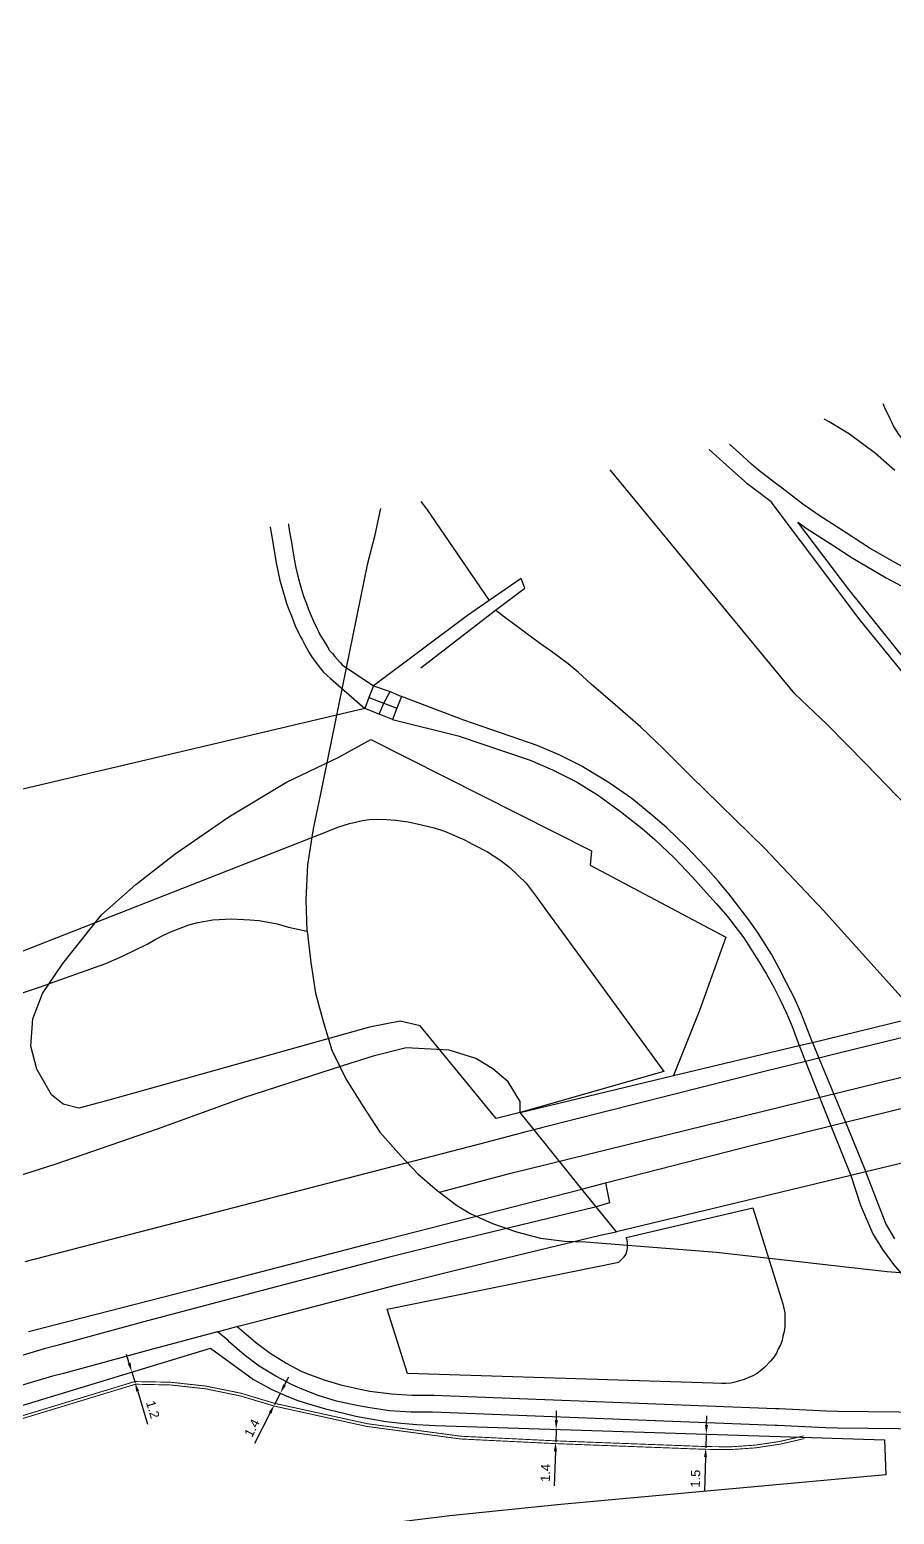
# Model space of a CAD drawing. Header units: millimetres. Extents: x 111502 to 977541, y 8702 to 1044108.
# Drawn here: x 487798.7 to 487892.5, y 238307 to 238468 of the extents above; entities that cross this region are included whole.
import ezdxf

# ---------------------------------------------------------------- set-up
doc = ezdxf.new("R2010")
doc.units = ezdxf.units.MM
doc.header["$LTSCALE"] = 0.25
doc.linetypes.add('DASHED2', pattern=[9.524999999999999, 6.35, -3.175])
for name, color, linetype in [('E HVSS As Laid Dimensions', 30, 'Continuous'), ('E HVSS As Laid HV', 10, 'Continuous'), ('X HVSS Site Background', 8, 'Continuous')]:
    doc.layers.add(name, color=color, linetype=linetype)
doc.styles.add('Arial', font='arial.ttf')
doc.dimstyles.new('HVSS AsLaid', dxfattribs={"dimtxt": 1, "dimasz": 1, "dimexe": 0, "dimexo": 0, "dimgap": 0.5, "dimtad": 1, "dimdec": 1, "dimzin": 1, "dimdsep": 46, "dimtxsty": 'Arial', "dimcen": 0.09, "dimadec": 0, "dimazin": 0, "dimtfac": 1, "dimtdec": 1, "dimtmove": 0, "dimatfit": 3, "dimfxl": 1, "dimtolj": 1, "dimtzin": 0, "dimarcsym": 0})

# ---------------------------------------------------------------- blocks, each defined once
blk = doc.blocks.new('OS MAP 060722')
at = {"layer": 'X HVSS Site Background'}
for points in [[(-967.4268207646674, -784.3977762881259), (-959.6768207646674, -782.3577762881177), (-873.1768207646674, -761.1077762881177), (-821.1768207646674, -749.257776288141), (-810.5768207646906, -747.007776288141), (-769.0268207647023, -738.1077762881177), (-736.876820764679, -731.6577762881352), (-731.9768207647139, -730.6577762881352), (-715.376820764679, -727.3077762881294), (-698.7768207647023, -723.6077762881177)], [(-919.344249124697, -698.8880628581392), (-919.3268207646906, -698.9577762881236), (-919.2268207647139, -699.1577762881352), (-919.1768207646674, -699.3077762881294), (-918.5768207646906, -700.507776288141), (-918.376820764679, -700.9577762881236), (-918.1768207646674, -701.3577762881177), (-917.6768207646674, -702.1577762881352), (-917.4268207646674, -702.507776288141), (-917.1768207646674, -702.9077762881352)], [(-918.0268207647023, -706.1577762881352), (-920.126820764679, -704.3077762881294), (-922.9768207647139, -702.2077762881236), (-923.9768207647139, -701.6077762881177), (-925.1768207646674, -700.8577762881177), (-925.712736294663, -700.5674887081259)], [(-894.7068207646953, -728.257776288141), (-904.8568207647186, -723.0577762881294), (-907.3738207647111, -721.7427762881271), (-911.0558207646827, -719.8177762881387), (-914.7568207646837, -717.8837762881303), (-918.1078207647079, -716.0887762881175), (-920.8198207647074, -714.5347762881429), (-923.3358207647107, -712.9167762881261), (-926.2498207647004, -711.0257762881229), (-928.0158207647037, -709.7867762881215), (-930.275820764713, -708.0667762881203), (-930.9618207647, -707.5437762881338), (-932.0448207646841, -706.7207762881299), (-932.8368207647, -706.1177762881271), (-933.5698207647074, -705.4567762881343), (-934.5208207647083, -704.5977762881375), (-935.9856329147005, -703.2765415381291)], [(-890.5068207646837, -759.3677762881271), (-892.2538207647158, -757.5957762881299), (-893.8668207646697, -755.687776288134), (-901.3488207646878, -746.8397762881359), (-906.5928207646939, -741.2327762881177), (-910.519820764719, -736.2057762881159), (-921.8178207646706, -722.3717762881424), (-931.4608207647107, -709.5497762881278), (-933.3678207647172, -708.0957762881299), (-934.0468207646627, -707.5777762881189), (-934.3348207646632, -707.318776288128), (-936.3188207647181, -705.5297762881382), (-938.1782098246622, -703.8547432781197)], [(-928.876820764679, -730.3577762881177), (-948.9227493946673, -706.069323078118)], [(-969.4476624646923, -709.5235551981314), (-968.8268207646906, -710.3077762881294), (-962.0268207647023, -720.257776288141)], [(-981.7768207647023, -756.1077762881177), (-981.876820764679, -752.7077762881236), (-981.6768207646674, -748.9077762881352), (-981.0768207646906, -745.007776288141), (-980.2768207647023, -741.2077762881236), (-975.1768207646674, -716.2077762881236), (-974.376820764679, -713.1077762881177), (-973.7792113946634, -710.2525315081293)], [(-985.7811360846972, -712.2723906781175), (-985.7768207647023, -712.3077762881294), (-985.5768207646906, -713.3077762881294), (-985.126820764679, -716.1577762881352), (-984.7268207647139, -718.0577762881294), (-984.5268207647023, -718.8077762881294), (-984.0268207647023, -720.4077762881352), (-983.7768207647023, -721.1577762881352), (-983.4768207647139, -721.9077762881352), (-983.1768207646674, -722.7077762881236), (-982.9768207647139, -723.1577762881352), (-982.7268207647139, -723.6577762881352), (-982.5268207647023, -724.1077762881177), (-982.2768207647023, -724.5577762881294), (-982.0268207647023, -725.0577762881294), (-981.5268207647023, -725.9577762881236), (-981.2268207647139, -726.4077762881352), (-980.3268207646906, -727.6077762881177), (-979.9768207647139, -728.007776288141), (-979.626820764679, -728.3577762881177), (-979.2268207647139, -728.7077762881236), (-975.5268207647023, -731.9577762881236)], [(-983.7914833746618, -711.9375428681378), (-983.7768207647023, -712.0577762881294), (-983.626820764679, -713.007776288141), (-983.4768207647139, -713.9077762881352), (-983.3268207646906, -714.8577762881177), (-983.1768207646674, -715.757776288141), (-982.9768207647139, -716.7077762881236), (-982.7768207647023, -717.6077762881177), (-982.5768207646906, -718.3077762881294), (-982.376820764679, -719.0577762881294), (-982.1768207646674, -719.757776288141), (-981.876820764679, -720.507776288141), (-981.626820764679, -721.2077762881236), (-981.3268207646906, -721.9077762881352), (-980.9268207646674, -722.8077762881294), (-980.7268207647139, -723.2077762881236), (-980.5268207647023, -723.6577762881352), (-980.2768207647023, -724.1077762881177), (-979.7768207647023, -724.9077762881352), (-979.5768207646906, -725.257776288141), (-979.3268207646906, -725.6577762881352), (-979.0268207647023, -726.007776288141), (-978.7768207647023, -726.3077762881294), (-978.4768207647139, -726.6577762881352), (-978.1768207646674, -726.9577762881236), (-977.9768207647139, -727.2077762881236), (-974.5768207646906, -729.507776288141)], [(-916.8278207646799, -726.7777762881306), (-923.0468207646627, -719.0467762881308), (-928.5438207646948, -711.7467762881424), (-928.4908207646804, -711.7847762881429), (-927.6408207647037, -712.3897762881243), (-924.6698207646841, -714.3147762881417), (-922.687820764666, -715.5997762881161), (-920.5818207646953, -716.8587762881361), (-918.995820764685, -717.7677762881212), (-916.821820764686, -718.946776288125)], [(-958.5768207646906, -717.8577762881177), (-962.0268207647023, -720.257776288141)], [(-961.3268207646906, -721.3077762881294), (-958.1768207646674, -718.9077762881352), (-958.5768207646906, -717.8577762881177)], [(-962.0268207647023, -720.257776288141), (-964.376820764679, -721.8577762881177), (-974.5768207646906, -729.507776288141)], [(-969.4258207646781, -727.5317762881168), (-961.3268207646906, -721.3077762881294)], [(-915.4268207646674, -765.3577762881177), (-925.7768207647023, -753.8577762881177), (-932.1768207646674, -747.1077762881177), (-940.1768207646674, -739.3077762881294), (-943.1768207646674, -736.3077762881294), (-945.626820764679, -733.9577762881236), (-948.376820764679, -731.5577762881294), (-950.9768207647139, -729.3077762881294), (-952.376820764679, -728.007776288141), (-953.4768207647139, -727.1077762881177), (-955.2768207647023, -725.757776288141), (-956.4768207647139, -724.9577762881236), (-960.376820764679, -722.0577762881294), (-961.3268207646906, -721.3077762881294)], [(-975.0768207646906, -730.757776288141), (-975.5268207647023, -731.9577762881236)], [(-974.5768207646906, -729.507776288141), (-975.0768207646906, -730.757776288141)], [(-975.0768207646906, -730.757776288141), (-973.4648207646678, -731.3657762881194)], [(-974.5768207646906, -729.507776288141), (-972.7768207647023, -730.1077762881177)], [(-973.4648207646678, -731.3657762881194), (-972.7768207647023, -730.1077762881177)], [(-972.7768207647023, -730.1077762881177), (-971.5268207647023, -730.6577762881352)], [(-971.5268207647023, -730.6577762881352), (-972.0268207647023, -731.9077762881352)], [(-926.9768207647139, -768.1577762881352), (-928.2268207647139, -764.9077762881352), (-928.9768207647139, -763.3077762881294), (-929.7768207647023, -761.7077762881236), (-930.5768207646906, -760.1577762881352), (-931.4268207646674, -758.6077762881177), (-932.876820764679, -756.3077762881294), (-933.876820764679, -754.8577762881177), (-934.9768207647139, -753.4577762881236), (-936.0268207647023, -752.0577762881294), (-937.1768207646674, -750.7077762881236), (-938.5768207646906, -749.1077762881177), (-940.626820764679, -746.9577762881236), (-942.7768207647023, -744.9077762881352), (-944.2768207647023, -743.6077762881177), (-946.5768207646906, -741.7077762881236), (-949.0268207647023, -740.007776288141), (-951.5768207646906, -738.4577762881236), (-951.9768207647139, -738.2077762881236), (-954.376820764679, -737.007776288141), (-956.8268207646906, -735.9577762881236), (-964.7768207647023, -733.2077762881236), (-971.5268207647023, -730.6577762881352)], [(-928.876820764679, -730.3577762881177), (-925.376820764679, -733.7077762881236), (-921.1768207646674, -737.9577762881236), (-916.6768207646674, -742.6077762881177), (-909.1768207646674, -750.9577762881236), (-903.5768207646906, -757.257776288141), (-899.8268207646906, -761.6077762881177)], [(-975.5268207647023, -731.9577762881236), (-1024.126820764679, -743.4077762881352), (-1024.609820764686, -743.5457762881415)], [(-973.9698207646725, -732.5807762881159), (-975.5268207647023, -731.9577762881236)], [(-973.9698207646725, -732.5807762881159), (-973.4648207646678, -731.3657762881194)], [(-973.4648207646678, -731.3657762881194), (-972.0268207647023, -731.9077762881352)], [(-972.0268207647023, -731.9077762881352), (-972.5268207647023, -733.1577762881352)], [(-972.5268207647023, -733.1577762881352), (-973.9698207646725, -732.5807762881159)], [(-972.5268207647023, -733.1577762881352), (-965.376820764679, -734.9077762881352), (-957.5768207646906, -737.5577762881294), (-955.1768207646674, -738.6077762881177), (-952.5768207646906, -739.9077762881352), (-950.1768207646674, -741.4077762881352), (-947.7768207647023, -743.1077762881177), (-945.4268207646674, -744.9577762881236), (-944.0768207646906, -746.1577762881352), (-941.9768207647139, -748.1577762881352), (-939.9768207647139, -750.257776288141), (-938.4768207647139, -751.9577762881236), (-937.4268207646674, -753.1077762881177), (-936.376820764679, -754.3077762881294), (-935.8008207646781, -755.0277762881306), (-935.376820764679, -755.5577762881294), (-934.4268207646674, -756.8077762881294), (-932.7768207647023, -759.4077762881352), (-931.9768207647139, -760.757776288141), (-931.1768207646674, -762.1577762881352), (-930.4768207647139, -763.5577762881294), (-929.7768207647023, -765.007776288141), (-929.1768207646674, -766.4577762881236), (-928.4268207646674, -768.507776288141)], [(-961.2658207647037, -776.425776288117), (-969.5008207646897, -766.3587762881361), (-971.6868207646767, -765.8747762881394), (-974.995820764685, -766.5027762881364), (-1003.266820764693, -774.4177762881154), (-1006.508820764662, -775.2897762881184), (-1008.220820764662, -774.8547762881208), (-1009.496820764674, -773.8607762881438), (-1011.07782076468, -771.0817762881343), (-1011.720820764662, -768.568776288128), (-1011.521820764698, -765.6227762881317), (-1010.453820764669, -762.8497762881161), (-1008.264820764714, -759.6077762881177), (-1004.067820764671, -754.3247762881219), (-1000.329820764717, -751.0317762881168), (-996.0758207647013, -747.7207762881299), (-990.260820764699, -743.6977762881434), (-983.9878207647125, -739.9477762881434), (-978.3418207647046, -737.2177762881329), (-974.8428207646939, -735.3097762881371), (-950.9328207647195, -747.3847762881196), (-951.0728207646753, -748.9357762881264), (-936.3508207646664, -756.7427762881271), (-939.2298207646818, -764.693776288128), (-942.0308207647176, -771.7677762881212)], [(-1014.776820764702, -759.1077762881177), (-980.6148207646911, -745.675776288117), (-979.4228207647102, -745.2067762881343), (-978.4268207646674, -744.8077762881294), (-977.1598207646748, -744.4167762881261), (-975.7768207647023, -744.1077762881177), (-975.0268207647023, -744.007776288141), (-974.2268207647139, -743.9577762881236), (-973.1768207646674, -744.007776288141), (-972.1768207646674, -744.0577762881294), (-970.812820764666, -744.2627762881166), (-969.3628207647125, -744.5617762881157), (-967.9768207647139, -744.9077762881352), (-966.876820764679, -745.257776288141), (-964.7768207647023, -746.1577762881352), (-963.687820764666, -746.7327762881177), (-962.2268207647139, -747.507776288141), (-960.876820764679, -748.3577762881177), (-959.7768207647023, -749.2077762881236), (-958.0268207647023, -750.9077762881352), (-956.8258207647013, -752.4877762881224), (-955.8098207646981, -753.8787762881257), (-954.1138207647018, -756.2007762881403), (-951.7628207646776, -759.4177762881154), (-943.0768207646906, -771.3077762881294), (-958.6768207646674, -775.757776288141)], [(-829.5788207646692, -746.1727762881201), (-830.2268207647139, -746.3577762881177), (-835.4268207646674, -747.757776288141), (-841.626820764679, -749.3577762881177), (-845.8268207646906, -750.4577762881236), (-864.5768207646906, -754.9577762881236), (-872.516820764693, -756.8377762881282), (-878.446820764686, -758.2477762881317), (-886.8668207646697, -760.2377762881224), (-889.0968207647093, -760.7677762881212), (-891.376820764679, -761.3077762881294), (-898.7168207647046, -763.1077762881177), (-914.2168207647046, -766.8977762881259), (-924.2768207647023, -769.3577762881177), (-926.2768207647023, -769.8577762881177), (-927.7468207646743, -770.2177762881329), (-932.1768207646674, -771.3077762881294), (-956.2268207647139, -777.4077762881352), (-957.1538207646809, -777.6457762881182)], [(-949.4268207646674, -783.4077762881352), (-933.4768207647139, -779.3077762881294), (-924.9768207647139, -777.2077762881236), (-923.3968207646976, -776.8177762881387), (-909.1668207647162, -773.2977762881201), (-893.946820764686, -769.5377762881399), (-893.2268207647139, -769.3577762881177), (-889.6768207646674, -768.507776288141), (-882.9168207647162, -766.9077762881352), (-880.6768207646674, -766.3777762881364), (-871.6368207646883, -764.2477762881317), (-869.5768207646906, -763.757776288141), (-865.5768207646906, -762.8177762881387), (-847.7768207647023, -758.6577762881352), (-842.9768207647139, -757.5577762881294), (-823.7538207647158, -753.2617762881273)], [(-1015.376820764679, -763.7077762881236), (-1010.576820764691, -762.1077762881177), (-1009.576820764691, -761.757776288141), (-1003.576820764691, -759.6077762881177), (-1001.776820764702, -758.8077762881294), (-999.0268207647023, -757.4577762881236), (-998.1768207646674, -756.9577762881236), (-997.2768207647023, -756.507776288141), (-996.376820764679, -756.1077762881177), (-994.5768207646906, -755.4077762881352), (-993.626820764679, -755.1577762881352), (-991.9768207647139, -754.8577762881177), (-989.9768207647139, -754.757776288141), (-987.9768207647139, -754.8577762881177), (-986.9768207647139, -754.9577762881236), (-985.9768207647139, -755.1077762881177), (-985.0268207647023, -755.3077762881294), (-983.7768207647023, -755.6577762881352), (-981.7768207647023, -756.1077762881177)], [(-981.7768207647023, -756.1077762881177), (-981.376820764679, -759.507776288141), (-980.876820764679, -762.8077762881294), (-979.9768207647139, -766.007776288141), (-979.0768207646906, -769.007776288141), (-977.5768207646906, -772.1077762881177), (-975.7768207647023, -775.007776288141), (-973.876820764679, -777.9077762881352), (-971.5768207646906, -780.507776288141), (-969.7768207647023, -782.4077762881352), (-967.6768207646674, -784.2077762881236), (-967.4268207646674, -784.3977762881259)], [(-926.9768207647139, -768.1577762881352), (-915.4268207646674, -765.3577762881177)], [(-958.6768207646674, -775.757776288141), (-958.6768207646674, -774.5577762881294), (-959.9768207647139, -772.4577762881236), (-961.6218207646743, -771.0237762881152), (-963.4768207647139, -769.9077762881352), (-966.376820764679, -769.007776288141), (-971.0328207646962, -768.7647762881243), (-974.6158207646804, -769.6727762881201), (-977.8338207646739, -770.6827762881294), (-988.6528207646916, -774.1577762881352), (-998.010820764699, -777.5707762881357), (-1009.114820764691, -781.3937762881396), (-1018.576820764691, -784.4077762881352), (-1031.576820764691, -788.1077762881177), (-1044.026820764702, -791.3077762881294), (-1070.026820764702, -797.3077762881294), (-1087.376820764679, -800.8577762881177), (-1091.426820764667, -801.6577762881352), (-1095.576820764691, -802.3577762881177), (-1118.576820764691, -804.0577762881294), (-1151.776820764702, -806.2077762881236), (-1187.526820764702, -807.6577762881352), (-1188.576820764691, -807.1077762881177)], [(-942.0308207647176, -771.7677762881212), (-928.4268207646674, -768.507776288141)], [(-928.4268207646674, -768.507776288141), (-926.9768207647139, -768.1577762881352)], [(-928.4268207646674, -768.507776288141), (-927.7468207646743, -770.2177762881329), (-924.9768207647139, -777.2077762881236), (-922.8268207646906, -782.6077762881177)], [(-926.9768207647139, -768.1577762881352), (-926.2768207647023, -769.8577762881177), (-923.3968207646976, -776.8177762881387), (-921.1768207646674, -782.2077762881236)], [(-958.6768207646674, -775.757776288141), (-942.0308207647176, -771.7677762881212)], [(-958.6768207646674, -775.757776288141), (-961.2658207647037, -776.425776288117)], [(-957.1538207646809, -777.6457762881182), (-958.6768207646674, -775.757776288141)], [(-957.1538207646809, -777.6457762881182), (-958.1768207646674, -777.9077762881352), (-963.0768207646906, -779.2077762881236), (-1012.376820764679, -791.9577762881236)], [(-951.9758207646664, -784.0617762881157), (-957.1538207646809, -777.6457762881182)], [(-905.1768207646674, -778.3577762881177), (-921.1768207646674, -782.2077762881236)], [(-921.1768207646674, -782.2077762881236), (-922.8268207646906, -782.6077762881177)], [(-918.0268207647023, -789.4577762881236), (-919.0268207647023, -787.8077762881294), (-920.0268207647023, -785.2077762881236), (-921.1768207646674, -782.2077762881236)], [(-922.8268207646906, -782.6077762881177), (-921.7768207647023, -785.8077762881294), (-920.4268207646674, -788.9077762881352), (-919.376820764679, -790.6077762881177), (-918.1768207646674, -792.257776288141), (-916.876820764679, -793.757776288141)], [(-914.2768207647023, -808.3077762881294), (-924.2268207647139, -808.2077762881236), (-925.4768207647139, -808.1577762881352), (-930.5768207646906, -807.9077762881352), (-930.9768207647139, -807.9077762881352), (-968.0268207647023, -806.4577762881236), (-970.376820764679, -806.4577762881236), (-972.626820764679, -806.3077762881294), (-974.9768207647139, -806.007776288141), (-976.0268207647023, -805.8077762881294), (-977.9768207647139, -805.3577762881177), (-979.876820764679, -804.8077762881294), (-981.7768207647023, -804.1077762881177), (-982.376820764679, -803.8577762881177), (-984.0768207646906, -802.9577762881236), (-985.7768207647023, -801.9077762881352), (-987.376820764679, -800.7077762881236), (-988.876820764679, -799.4077762881352), (-989.376820764679, -798.9577762881236)], [(-951.9758207646664, -784.0617762881157), (-949.4268207646674, -783.4077762881352)], [(-949.4268207646674, -783.4077762881352), (-948.9768207647139, -785.5577762881294), (-950.4248207646888, -785.9837762881361)], [(-922.8268207646906, -782.6077762881177), (-948.2268207647139, -788.7077762881236)], [(-1011.976820764714, -799.507776288141), (-993.2268207647139, -794.7077762881236), (-974.5768207646906, -789.8577762881177), (-951.9758207646664, -784.0617762881157)], [(-967.4268207646674, -784.3977762881259), (-965.5768207646906, -785.8077762881294), (-964.0768207646906, -786.7077762881236), (-961.6768207646674, -787.8077762881294), (-959.0768207646906, -788.7077762881236), (-956.4768207647139, -789.4077762881352), (-953.876820764679, -789.7077762881236), (-951.5768207646906, -789.8077762881294), (-937.376820764679, -790.9077762881352), (-918.876820764679, -793.007776288141), (-910.0768207646906, -793.7077762881236)], [(-950.4248207646888, -785.9837762881361), (-951.9758207646664, -784.0617762881157)], [(-950.4248207646888, -785.9837762881361), (-950.6768207646674, -786.0577762881294), (-966.5768207646906, -789.9077762881352), (-972.9768207647139, -791.507776288141), (-987.1768207646674, -795.2077762881236), (-999.626820764679, -798.507776288141), (-1009.026820764702, -801.0577762881294), (-1010.276820764702, -801.4077762881352), (-1027.826820764691, -806.6577762881352)], [(-947.1768207646674, -789.3077762881294), (-933.4268207646674, -786.1077762881177), (-930.1768207646674, -796.507776288141), (-929.9768207647139, -797.507776288141), (-929.9768207647139, -799.007776288141), (-930.0268207647023, -799.507776288141), (-930.1768207646674, -800.007776288141), (-930.2768207647023, -800.507776288141), (-930.4268207646674, -800.9577762881236), (-930.6768207646674, -801.4077762881352), (-930.876820764679, -801.8577762881177), (-931.1768207646674, -802.3077762881294), (-931.4768207647139, -802.7077762881236), (-932.1768207646674, -803.4077762881352), (-932.5768207646906, -803.757776288141), (-932.9768207647139, -804.0577762881294), (-933.4268207646674, -804.3077762881294), (-933.876820764679, -804.507776288141), (-934.376820764679, -804.7077762881236), (-935.376820764679, -805.007776288141), (-935.8268207646906, -805.1077762881177), (-936.376820764679, -805.1577762881352), (-936.8268207646906, -805.1577762881352), (-937.7768207647023, -805.1077762881177), (-970.876820764679, -804.0577762881294), (-973.0768207646906, -797.1077762881177)], [(-948.2268207647139, -788.7077762881236), (-950.4248207646888, -785.9837762881361)], [(-989.376820764679, -798.9577762881236), (-986.376820764679, -798.2077762881236), (-972.1768207646674, -794.507776288141), (-965.8268207646906, -792.9077762881352), (-949.9768207647139, -789.0577762881294), (-948.2768207647023, -788.7177762881329), (-948.2268207647139, -788.7077762881236)], [(-973.0768207646906, -797.1077762881177), (-947.9768207647139, -792.007776288141), (-947.376820764679, -791.4077762881352), (-947.2268207647139, -791.1577762881352), (-947.0768207646906, -790.7077762881236), (-947.0268207647023, -790.4577762881236), (-947.0268207647023, -789.8577762881177), (-947.0768207646906, -789.6077762881177), (-947.1768207646674, -789.3077762881294)], [(-991.4768207647139, -799.5577762881294), (-998.7768207647023, -801.507776288141), (-1008.176820764667, -804.0577762881294), (-1009.376820764679, -804.3577762881177), (-1026.976820764714, -809.6077762881177)], [(-991.4768207647139, -799.5577762881294), (-989.376820764679, -798.9577762881236)], [(-914.2768207647023, -810.1077762881177), (-924.2768207647023, -810.007776288141), (-925.5768207646906, -809.9577762881236), (-930.7768207647023, -809.7077762881236), (-931.0268207647023, -809.7077762881236), (-968.1768207646674, -808.257776288141), (-970.4768207647139, -808.257776288141), (-972.8268207646906, -808.1077762881177), (-975.1768207646674, -807.757776288141), (-976.5768207646906, -807.507776288141), (-978.5768207646906, -807.0577762881294), (-980.5768207646906, -806.4577762881236), (-982.4768207647139, -805.7077762881236), (-983.376820764679, -805.3077762881294), (-985.1768207646674, -804.3577762881177), (-986.9768207647139, -803.257776288141), (-988.5768207646906, -802.0577762881294), (-990.1768207646674, -800.6577762881352), (-990.376820764679, -800.4577762881236), (-991.4768207647139, -799.5577762881294)], [(-1160.826820764691, -859.9577762881236), (-1146.426820764667, -853.6077762881177), (-1136.776820764702, -849.5577762881294), (-1124.426820764667, -844.6577762881352), (-1105.626820764679, -837.757776288141), (-1087.776820764702, -831.3577762881177), (-1060.026820764702, -822.1077762881177), (-1036.476820764714, -814.757776288141), (-992.2268207647139, -801.3077762881294), (-987.5768207646906, -804.7077762881236), (-985.5768207646906, -805.8077762881294), (-983.7768207647023, -806.6077762881177), (-982.7768207647023, -807.007776288141), (-981.626820764679, -807.3577762881177), (-979.7768207647023, -807.9077762881352), (-978.0768207646906, -808.3077762881294), (-976.4768207647139, -808.7077762881236), (-973.2268207647139, -809.257776288141), (-971.5768207646906, -809.4577762881236), (-969.876820764679, -809.6077762881177), (-967.876820764679, -809.7077762881236), (-919.1768207646674, -811.257776288141)], [(-919.1768207646674, -811.257776288141), (-919.0268207647023, -815.0577762881294), (-954.2768207647023, -818.257776288141), (-966.2768207647023, -819.507776288141), (-979.9768207647139, -821.2077762881236), (-996.876820764679, -823.507776288141), (-1005.026820764702, -824.7077762881236), (-1010.976820764714, -825.7077762881236), (-1044.176820764667, -831.6577762881352), (-1050.576820764691, -832.6577762881352), (-1056.976820764714, -833.757776288141), (-1064.576820764691, -835.257776288141), (-1076.226820764714, -837.9077762881352), (-1107.776820764702, -845.507776288141), (-1110.376820764679, -846.1077762881177), (-1112.876820764679, -846.757776288141), (-1115.426820764667, -847.507776288141), (-1118.026820764702, -848.3077762881294), (-1160.176820764667, -862.0577762881294), (-1160.826820764691, -859.9577762881236)]]:
    blk.add_lwpolyline(points, dxfattribs=at)
blk = doc.blocks.new('*D1941')
at = {"layer": 'Defpoints', "color": 0, "transparency": 16777216}
for p in [(487809.7983811973, 238322.4006943978), (487810.1473621238, 238321.252560123), (487810.1473621238, 238321.252560123)]:
    blk.add_point(p, dxfattribs=at)
at = {"layer": 'E HVSS As Laid Dimensions', "color": 0, "lineweight": -2, "transparency": 16777216}
for p, q in [((487809.5075637586, 238323.3574729601), (487809.2167463199, 238324.3142515225)), ((487809.7983811973, 238322.4006943978), (487810.1473621238, 238321.252560123)), ((487810.4381795625, 238320.2957815607), (487811.5189254056, 238316.7401679129))]:
    blk.add_line(p, q, dxfattribs=at)
at = {"layer": 'E HVSS As Laid Dimensions', "color": 0, "transparency": 16777216}
for points in [[(487809.6670268523, 238323.4059425332), (487809.3481006649, 238323.309003387), (487809.7983811973, 238322.4006943978)], [(487810.5976426561, 238320.3442511338), (487810.2787164688, 238320.2473119876), (487810.1473621238, 238321.252560123)]]:
    blk.add_solid(points, dxfattribs=at)
at = {"layer": 'E HVSS As Laid Dimensions', "color": 0, "transparency": 16777216, "insert": (487812.0826977027, 238318.3309980188), "char_height": 1, "attachment_point": 5, "rotation": 286.9069012180156, "style": 'Arial'}
blk.add_mtext('\\A1;1.2', dxfattribs=at)
blk = doc.blocks.new('*D1943')
at = {"layer": 'Defpoints', "color": 0, "transparency": 16777216}
for p in [(487825.9, 238320.1), (487825.2568079137, 238318.8564952996), (487825.2568079137, 238318.8564952996)]:
    blk.add_point(p, dxfattribs=at)
at = {"layer": 'E HVSS As Laid Dimensions', "color": 0, "lineweight": -2, "transparency": 16777216}
for p, q in [((487826.3594229189, 238320.9882176431), (487826.8188458378, 238321.8764352863)), ((487825.9, 238320.1), (487825.2568079137, 238318.8564952996)), ((487824.7973849948, 238317.9682776564), (487823.0872411556, 238314.6619995673))]:
    blk.add_line(p, q, dxfattribs=at)
at = {"layer": 'E HVSS As Laid Dimensions', "color": 0, "transparency": 16777216}
for points in [[(487826.211386645, 238321.0647881296), (487826.5074591928, 238320.9116471566), (487825.9, 238320.1)], [(487824.6493487209, 238318.0448481429), (487824.9454212686, 238317.8917071699), (487825.2568079137, 238318.8564952996)]]:
    blk.add_solid(points, dxfattribs=at)
at = {"layer": 'E HVSS As Laid Dimensions', "color": 0, "transparency": 16777216, "insert": (487822.8225663375, 238316.3313928651), "char_height": 1, "attachment_point": 5, "rotation": 62.65012421993012, "style": 'Arial'}
blk.add_mtext('\\A1;1.4', dxfattribs=at)
blk = doc.blocks.new('*D1944')
at = {"layer": 'Defpoints', "color": 0, "transparency": 16777216}
for p in [(487855.8021795246, 238316.1829901794), (487855.7576435547, 238314.7836987346), (487855.7576435546, 238314.7836987346)]:
    blk.add_point(p, dxfattribs=at)
at = {"layer": 'E HVSS As Laid Dimensions', "color": 0, "lineweight": -2, "transparency": 16777216}
for p, q in [((487855.8339909317, 238317.1824840685), (487855.8658023389, 238318.1819779576)), ((487855.8021795246, 238316.1829901794), (487855.7576435546, 238314.7836987346)), ((487855.7258321474, 238313.7842048455), (487855.6074181987, 238310.0637149731))]:
    blk.add_line(p, q, dxfattribs=at)
at = {"layer": 'E HVSS As Laid Dimensions', "color": 0, "transparency": 16777216}
for points in [[(487855.6674086169, 238317.1877859697), (487856.0005732466, 238317.1771821673), (487855.8021795246, 238316.1829901794)], [(487855.5592498325, 238313.7895067467), (487855.8924144623, 238313.7789029443), (487855.7576435546, 238314.7836987346)]]:
    blk.add_solid(points, dxfattribs=at)
at = {"layer": 'E HVSS As Laid Dimensions', "color": 0, "transparency": 16777216, "insert": (487854.6491802313, 238311.4560894703), "char_height": 1, "attachment_point": 5, "rotation": 88.17703307781622, "style": 'Arial'}
blk.add_mtext('\\A1;1.4', dxfattribs=at)
blk = doc.blocks.new('*D1945')
at = {"layer": 'Defpoints', "color": 0, "transparency": 16777216}
for p in [(487872.0795248447, 238315.6649227205), (487872.0318077339, 238314.1656818869), (487872.0318077339, 238314.1656818869)]:
    blk.add_point(p, dxfattribs=at)
at = {"layer": 'E HVSS As Laid Dimensions', "color": 0, "lineweight": -2, "transparency": 16777216}
for p, q in [((487872.1113362518, 238316.6644166097), (487872.1431476589, 238317.6639104988)), ((487872.0795248447, 238315.6649227205), (487872.0318077339, 238314.1656818869)), ((487871.9999963267, 238313.1661879977), (487871.8812134872, 238309.4341078142))]:
    blk.add_line(p, q, dxfattribs=at)
at = {"layer": 'E HVSS As Laid Dimensions', "color": 0, "transparency": 16777216}
for points in [[(487871.9447539369, 238316.6697185108), (487872.2779185667, 238316.6591147085), (487872.0795248447, 238315.6649227205)], [(487871.8334140119, 238313.1714898989), (487872.1665786416, 238313.1608860965), (487872.0318077339, 238314.1656818869)]]:
    blk.add_solid(points, dxfattribs=at)
at = {"layer": 'E HVSS As Laid Dimensions', "color": 0, "transparency": 16777216, "insert": (487870.9146376777, 238310.8325487102), "char_height": 1, "attachment_point": 5, "rotation": 88.17703307864525, "style": 'Arial'}
blk.add_mtext('\\A1;1.5', dxfattribs=at)

msp = doc.modelspace()

# ---------------------------------------------------------------- linework, layer by layer
at = {"lineweight": 0}
msp.add_circle((488727.8189709932, 239008.3332379162), 11388.41811405681, dxfattribs=at)
at = {"layer": 'E HVSS As Laid HV', "linetype": 'DASHED2', "lineweight": 0, "flags": 128}
for points in [[(487667.9417108686, 237136.6801686326, 0.1, 0.1, 0), (487674.7624178124, 237142.1361974622, 0.1, 0.1, -0.1085322797782826), (487679.4908455143, 237143.3763995896, 0.1, 0.1, 0.0163237960875826), (487711.4713070269, 237145.5647667534, 0.1, 0.1, 0.02313953880169166), (487725.7722089111, 237148.6726318562, 0.1, 0.1, 0), (487738.0698629848, 237148.3790111702, 0.1, 0.1, 0), (487753.8054965566, 237158.6524147483, 0.1, 0.1, 0), (487763.1743047153, 237166.3471503798, 0.1, 0.1, 0.2555242000812565), (487765.9247183645, 237172.4061858021, 0.1, 0.1, 0), (487765.4330077557, 237181.0434746073, 0.1, 0.1, 0), (487764.1951043215, 237197.423092875, 0.1, 0.1, -0.04524729297788169), (487764.390375365, 237216.6219522968, 0.1, 0.1, -0.05742918561307846), (487767.246636969, 237228.1987664468, 0.1, 0.1, 0.07055316643515001), (487767.5436998818, 237248.5270258209, 0.1, 0.1, 0), (487761.3717665813, 237276.8140933581, 0.1, 0.1, -0.03239322991808012), (487758.6100057822, 237308.9634622729, 0.1, 0.1, 0), (487758.5637835821, 237334.9989195748, 0.1, 0.1, 0.04359814185169917), (487749.927975811, 237380.2804377418, 0.1, 0.1, -0.004546525612929606), (487741.9071231271, 237413.6135930375, 0.1, 0.1, 0.0429748938396797), (487738.9547236197, 237424.0413504372, 0.1, 0.1, 0), (487728.8654023746, 237442.7235073073, 0.1, 0.1, 0), (487726.0956688395, 237447.1326744836, 0.1, 0.1, 0), (487718.3808306524, 237458.4061417278, 0.1, 0.1, 0), (487708.2176727309, 237475.5568895363, 0.1, 0.1, 0), (487701.8663520878, 237485.9424307324, 0.1, 0.1, 0), (487694.1316244689, 237498.8290296331, 0.1, 0.1, 0), (487683.5594398506, 237514.6469260766, 0.1, 0.1, 0), (487676.1257157419, 237527.1188276597, 0.1, 0.1, 0), (487666.0203801104, 237541.2556056075, 0.1, 0.1, -0.06238624611212112), (487654.9821232248, 237559.9685016229, 0.1, 0.1, -0.0357380912446225), (487649.7202395633, 237583.1861480473, 0.1, 0.1, -0.02084464059244039), (487644.087144452, 237616.5991641055, 0.1, 0.1, 0.009679070838942944), (487640.673811773, 237636.358916623, 0.1, 0.1, 0.02205060265702918), (487632.1349797361, 237668.8941589431, 0.1, 0.1, 0), (487621.4686568072, 237698.2779977488, 0.1, 0.1, 0.01875060556649024), (487610.4772610301, 237727.3909854164, 0.1, 0.1, 0), (487609.7672325425, 237729.4279175883, 0.1, 0.1, 0), (487607.0328698931, 237735.2495898241, 0.1, 0.1, 0), (487598.8719928474, 237760.7943066399, 0.1, 0.1, 0), (487596.6140847243, 237769.5634662914, 0.1, 0.1, -0.09484549511549387), (487597.8689504507, 237774.2067108239, 0.1, 0.1, 0.08728040103527578), (487599.0929481031, 237778.7133703771, 0.1, 0.1, 0), (487598.9354532173, 237800.2691265265, 0.1, 0.1, 0), (487598.7513610665, 237807.3016363596, 0.1, 0.1, 0), (487599.3937091417, 237814.6186239182, 0.1, 0.1, 0.03836641231161908), (487600.4228206195, 237836.5192192941, 0.1, 0.1, -0.0466967393711015), (487601.5665177694, 237860.7766770561, 0.1, 0.1, -0.03565840380020832), (487608.6142052054, 237884.6616028494, 0.1, 0.1, 0), (487615.6958307914, 237907.6627501984, 0.1, 0.1, 0), (487617.9806270422, 237916.1236635566, 0.1, 0.1, 0), (487625.3257709456, 237934.2626469111, 0.1, 0.1, 0), (487632.274851483, 237951.1745219063, 0.1, 0.1, 0), (487639.006739368, 237967.2479802716, 0.1, 0.1, 0.02424946176099243), (487645.9207170958, 237988.2683884027, 0.1, 0.1, 0), (487653.7718465587, 238020.8977848787, 0.1, 0.1, 0), (487663.4030277465, 238061.2396059273, 0.1, 0.1, 0), (487668.1250402868, 238088.3696915341, 0.1, 0.1, 0.0249408381484582), (487668.9634586604, 238115.1683835816, 0.1, 0.1, 0.03095065352339958), (487665.6751305571, 238142.8403405365, 0.1, 0.1, 0), (487658.9107036513, 238166.2732523739, 0.1, 0.1, -0.3095866633136274), (487660.4073722993, 238168.9151204265, 0.1, 0.1, 0.2265213238065493), (487661.4178666867, 238171.3873362314, 0.1, 0.1, 0), (487661.2447894861, 238174.5785913398, 0.1, 0.1, 0.05288473383552415), (487660.9314767567, 238176.481660157, 0.1, 0.1, 0), (487657.9316782061, 238185.9997795169, 0.1, 0.1, 0), (487654.6060630681, 238195.2378129298, 0.1, 0.1, -0.09412820721391994), (487654.6221127414, 238198.1943164866, 0.1, 0.1, 0.1717628319071711), (487654.6450438503, 238200.9710451702, 0.1, 0.1, 0), (487643.720481811, 238221.3286293749, 0.1, 0.1, 0), (487636.8949723132, 238235.2482991217, 0.1, 0.1, 0), (487627.7744559053, 238254.4177409256, 0.1, 0.1, 0), (487627.5353850694, 238254.8785569159, 0.1, 0.1, -0.30930156414772), (487628.2003410272, 238258.8743255418, 0.1, 0.1, -0.05904055725501292), (487641.0511815324, 238266.2762892971, 0.1, 0.1, 0), (487673.4610896281, 238279.9140272322, 0.1, 0.1, 0), (487691.7102352555, 238287.2763434937, 0.1, 0.1, -0.154715300293932), (487696.0924797935, 238287.1476321012, 0.1, 0.1, 0.2323136953342994), (487702.783981157, 238286.6579375738, 0.1, 0.1, 0), (487721.6256759411, 238293.4135032107, 0.1, 0.1, 0), (487769.8533662173, 238309.1246738811, 0.1, 0.1, 0), (487810.1140649455, 238321.3621066016, 0.1, 0.1, -0.09145837930257329), (487825.3006472439, 238319.0000582757, 0.1, 0.1, 0.06299123588701631), (487855.7610084105, 238314.9336790736, 0.1, 0.1, 0), (487872.0384406478, 238314.3155381202, 0.1, 0.1, 0.0797335516681978), (487882.6450033241, 238315.4720425557, 0, 0, 0)], [(487668.1291081418, 237136.4458989974, 0.1, 0.1, 0), (487674.9259170505, 237141.8828112795, 0.1, 0.1, -0.1078280770191348), (487679.5022426142, 237143.0766153485, 0.1, 0.1, 0.01632850629061356), (487711.5114466621, 237145.2672977833, 0.1, 0.1, 0.02384870245852693), (487725.7650481056, 237148.3727173302, 0.1, 0.1, 0), (487738.1558489571, 237148.0768726575, 0.1, 0.1, 0), (487753.9832309226, 237158.4101764786, 0.1, 0.1, 0), (487763.3597472794, 237166.1112429629, 0.1, 0.1, 0.255185921175799), (487766.2240870322, 237172.4258080728, 0.1, 0.1, 0), (487765.7323645198, 237181.0633059734, 0.1, 0.1, 0), (487764.4941965823, 237197.4464240812, 0.1, 0.1, -0.04523949251224885), (487764.6884543535, 237216.5878178574, 0.1, 0.1, -0.05719119678526982), (487767.5430179238, 237228.1523086203, 0.1, 0.1, 0.0705991544999501), (487767.8396349369, 237248.578004053, 0.1, 0.1, 0), (487761.6669303302, 237276.8686066242, 0.1, 0.1, -0.03238063848747752), (487758.9100002068, 237308.9668690017, 0.1, 0.1, 0), (487758.8637565886, 237335.0143903974, 0.1, 0.1, 0.04360795802821093), (487750.2178948327, 237380.3576885964, 0.1, 0.1, -0.004545185765087353), (487742.2006729565, 237413.6757162442, 0.1, 0.1, 0.04303210392371966), (487739.2281985371, 237424.1662980803, 0.1, 0.1, 0), (487729.1246832148, 237442.8747377867, 0.1, 0.1, 0), (487726.3465724447, 237447.2972407691, 0.1, 0.1, 0), (487718.6339328775, 237458.5674952344, 0.1, 0.1, 0), (487708.4746967549, 237475.7116248455, 0.1, 0.1, 0), (487702.1229308465, 237486.0978842382, 0.1, 0.1, 0), (487694.3850953748, 237498.9896710668, 0.1, 0.1, 0), (487683.8131673464, 237514.8071836058, 0.1, 0.1, 0), (487676.3770264256, 237527.2831399859, 0.1, 0.1, 0), (487666.257827365, 237541.4389599129, 0.1, 0.1, -0.06233693391871707), (487655.2642559278, 237560.0719184295, 0.1, 0.1, -0.03572525406151155), (487650.0155109691, 237583.239895178, 0.1, 0.1, -0.02085236638676606), (487644.384297037, 237616.6405884755, 0.1, 0.1, 0.009682582186511404), (487640.9677607497, 237636.4189585796, 0.1, 0.1, 0.0220574440669512), (487632.4194041684, 237668.9898323929, 0.1, 0.1, 0), (487621.7519168666, 237698.3768788407, 0.1, 0.1, 0.01874837355269388), (487610.7537548572, 237727.5073948816, 0.1, 0.1, 0), (487610.0387723828, 237729.5554562691, 0.1, 0.1, 0), (487607.3127036587, 237735.3594700886, 0.1, 0.1, 0), (487599.1603762458, 237760.8774253257, 0.1, 0.1, 0), (487596.9170183603, 237769.5900754347, 0.1, 0.1, -0.09389367803407946), (487598.1395749935, 237774.0772248488, 0.1, 0.1, 0.08759008788325023), (487599.3930474129, 237778.7008741538, 0.1, 0.1, 0), (487599.2354245347, 237800.2741481544, 0.1, 0.1, 0), (487599.0517052537, 237807.29241398, 0.1, 0.1, 0), (487599.6920865729, 237814.5869982197, 0.1, 0.1, 0.0383612735363658), (487600.7226143858, 237836.530612449, 0.1, 0.1, -0.04668688327624926), (487601.8625030586, 237860.727176261, 0.1, 0.1, -0.03563851062914618), (487608.8982939953, 237884.5647863927, 0.1, 0.1, 0), (487615.9840907512, 237907.579481718, 0.1, 0.1, 0), (487618.2655150275, 237916.0279081929, 0.1, 0.1, 0), (487625.6035502599, 237934.1493365386, 0.1, 0.1, 0), (487632.5519541149, 237951.0595647018, 0.1, 0.1, 0), (487639.2852094684, 237967.1362881167, 0.1, 0.1, 0.02425989356675618), (487646.2112293597, 237988.1933727649, 0.1, 0.1, 0), (487654.0635842278, 238020.8278620404, 0.1, 0.1, 0), (487663.6969884643, 238061.1789947025, 0.1, 0.1, 0), (487668.4229430815, 238088.3317293138, 0.1, 0.1, 0.02495882747043603), (487669.2633012917, 238115.1796314532, 0.1, 0.1, 0.03097374675030808), (487665.9675601465, 238142.9089999514, 0.1, 0.1, 0), (487659.2073598409, 238166.3272702598, 0.1, 0.1, -0.3063034578051316), (487660.5391845804, 238168.6456291974, 0.1, 0.1, 0.236569183507595), (487661.7173834553, 238171.4043754645, 0.1, 0.1, 0), (487661.5443225007, 238174.5953310216, 0.1, 0.1, 0.05304448353126192), (487661.2192339356, 238176.5666616728, 0.1, 0.1, 0), (487658.2159896859, 238186.0957139586, 0.1, 0.1, 0), (487654.8967247142, 238195.3161076129, 0.1, 0.1, -0.09257237835023978), (487654.9122087317, 238198.1144380995, 0.1, 0.1, 0.1717962040872694), (487654.9206005095, 238201.0920036415, 0.1, 0.1, 0), (487643.9874226255, 238221.4656432067, 0.1, 0.1, 0), (487637.165102696, 238235.3787845152, 0.1, 0.1, 0), (487628.0431341671, 238254.5513027306, 0.1, 0.1, 0), (487627.804754733, 238255.0107860239, 0.1, 0.1, -0.3067409816655563), (487628.3999850576, 238258.6489592784, 0.1, 0.1, -0.05893520025984774), (487641.1684137462, 238266.0001416674, 0.1, 0.1, 0), (487673.5753936219, 238279.6366474393, 0.1, 0.1, 0), (487691.8075842057, 238286.9921234687, 0.1, 0.1, -0.1530883061247068), (487695.9665551425, 238286.8737901014, 0.1, 0.1, 0.2311280549434154), (487702.8907166963, 238286.3775067193, 0.1, 0.1, 0), (487721.7227849644, 238293.1296208323, 0.1, 0.1, 0), (487769.9434600295, 238308.8385061521, 0.1, 0.1, 0), (487810.2013101772, 238321.0750730329, 0.1, 0.1, -0.09034615120409674), (487825.2129558053, 238318.7129359754, 0.1, 0.1, 0.06300495549704398), (487855.754277275, 238314.6337184497, 0.1, 0.1, 0), (487872.0251769044, 238314.0158255743, 0.1, 0.1, 0.07971955923165519), (487882.7243685597, 238315.1827310291, 0, 0, 0)]]:
    msp.add_lwpolyline(points, format="xyseb", dxfattribs=at)

# ---------------------------------------------------------------- block references
at = {"layer": 'E HVSS As Laid HV', "linetype": 'DASHED2', "lineweight": 0}
msp.add_blockref('OS MAP 060722', (488810.5768207647, 239126.3077762881), dxfattribs=at)

# ---------------------------------------------------------------- dimensions: what is measured, and where the dimension line sits
at = {"layer": 'E HVSS As Laid Dimensions'}
for p1, p2, distance, picture, middle in [((487809.7983811973, 238322.4006943978), (487810.1473621238, 238321.252560123), 0, '*D1941', (487812.0826977027, 238318.3309980188)), ((487825.9, 238320.1), (487825.2568079136, 238318.8564952996), 1.0340212813102073e-10, '*D1943', (487822.8225663375, 238316.3313928651)), ((487855.8021795247, 238316.1829901794), (487855.7576435547, 238314.7836987347), -1.1265306644470439e-10, '*D1944', (487854.6491802313, 238311.4560894703)), ((487872.0795248447, 238315.6649227205), (487872.031807734, 238314.1656818869), -1.1635640599748284e-10, '*D1945', (487870.9146376777, 238310.8325487102))]:
    dim = msp.add_aligned_dim(p1=p1, p2=p2, distance=distance, dimstyle='HVSS AsLaid', dxfattribs=at)
    dim.commit()
    dim.dimension.update_dxf_attribs({"geometry": picture, "text_midpoint": middle})

doc.saveas('drawing.dxf')
